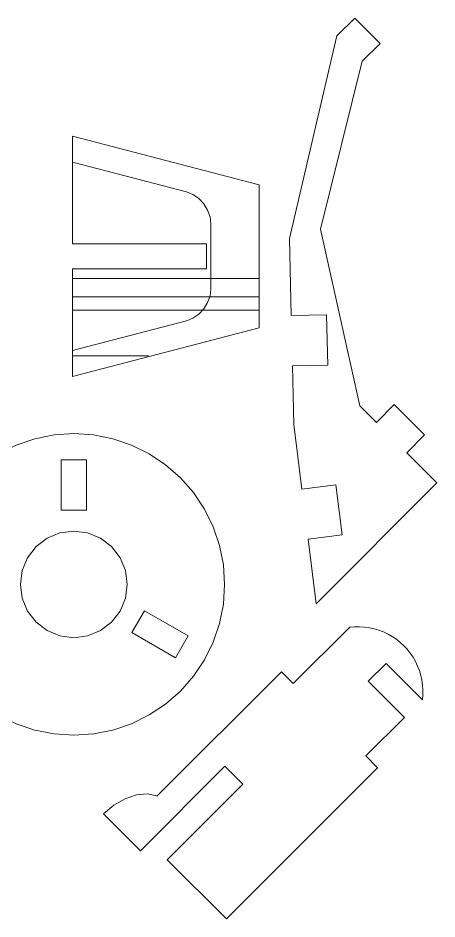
# Model space of a CAD drawing. Header units: millimetres. Extents: x -168 to 165, y -245 to 245.
# Drawn here: x 114.8 to 164.7, y 137.2 to 244.6 of the extents above; entities that cross this region are included whole.
import ezdxf

# ---------------------------------------------------------------- set-up
doc = ezdxf.new("R2010")
doc.units = ezdxf.units.MM
doc.header["$MEASUREMENT"] = 0

msp = doc.modelspace()

# ---------------------------------------------------------------- linework, layer by layer
at = {"color": 140, "lineweight": 9}
for points, knots in [([(147.307, 209.1197), (147.307, 209.1197), (147.0979, 218.2816), (147.0979, 218.2816), (147.0979, 218.2816), (147.0979, 218.2816), (152.7409, 242.4389), (152.7409, 242.4389), (152.7409, 242.4389), (152.7409, 242.4389), (154.8616, 244.5596), (154.8616, 244.5596), (154.8616, 244.5596), (154.8616, 244.5596), (157.8782, 241.543), (157.8782, 241.543), (157.8782, 241.543), (157.8782, 241.543), (155.7575, 239.4222), (155.7575, 239.4222), (155.7575, 239.4222), (155.7575, 239.4222), (150.7859, 219.3965), (150.7859, 219.3965), (150.7859, 219.3965), (150.7859, 219.3965), (155.458, 198.3705), (155.458, 198.3705), (155.458, 198.3705), (155.458, 198.3705), (157.4465, 196.3819), (157.4465, 196.3819), (157.4465, 196.3819), (157.4465, 196.3819), (159.5671, 198.5025), (159.5671, 198.5025), (159.5671, 198.5025), (159.5671, 198.5025), (163.1693, 194.9003), (163.1693, 194.9003), (163.1693, 194.9003), (163.1693, 194.9003), (161.0487, 192.7797), (161.0487, 192.7797), (161.0487, 192.7797), (161.0487, 192.7797), (164.6507, 189.1777), (164.6507, 189.1777), (164.6507, 189.1777), (164.6507, 189.1777), (150.2606, 174.7876), (150.2606, 174.7876), (150.2606, 174.7876), (150.2606, 174.7876), (149.303, 182.4843), (149.303, 182.4843), (149.303, 182.4843), (149.303, 182.4843), (153.3486, 182.9881), (153.3486, 182.9881), (153.3486, 182.9881), (153.3486, 182.9881), (152.6075, 188.9405), (152.6075, 188.9405), (152.6075, 188.9405), (152.6075, 188.9405), (148.5621, 188.4368), (148.5621, 188.4368), (148.5621, 188.4368), (148.5621, 188.4368), (147.6039, 196.1341), (147.6039, 196.1341), (147.6039, 196.1341), (147.6039, 196.1341), (147.4443, 203.1223), (147.4443, 203.1223), (147.4443, 203.1223), (147.4443, 203.1223), (151.6408, 203.2182), (151.6408, 203.2182), (151.6408, 203.2182), (151.6408, 203.2182), (151.5042, 209.2148), (151.5042, 209.2148), (151.5042, 209.2148), (151.5042, 209.2148), (147.307, 209.1197), (147.307, 209.1197)], [0, 0, 0, 0, 0.04347826, 0.04347826, 0.04347826, 0.04347826, 0.08695652, 0.08695652, 0.08695652, 0.08695652, 0.13043478, 0.13043478, 0.13043478, 0.13043478, 0.17391304, 0.17391304, 0.17391304, 0.17391304, 0.2173913, 0.2173913, 0.2173913, 0.2173913, 0.26086957, 0.26086957, 0.26086957, 0.26086957, 0.30434783, 0.30434783, 0.30434783, 0.30434783, 0.34782609, 0.34782609, 0.34782609, 0.34782609, 0.39130435, 0.39130435, 0.39130435, 0.39130435, 0.43478261, 0.43478261, 0.43478261, 0.43478261, 0.47826087, 0.47826087, 0.47826087, 0.47826087, 0.52173913, 0.52173913, 0.52173913, 0.52173913, 0.56521739, 0.56521739, 0.56521739, 0.56521739, 0.60869565, 0.60869565, 0.60869565, 0.60869565, 0.65217391, 0.65217391, 0.65217391, 0.65217391, 0.69565217, 0.69565217, 0.69565217, 0.69565217, 0.73913043, 0.73913043, 0.73913043, 0.73913043, 0.7826087, 0.7826087, 0.7826087, 0.7826087, 0.82608696, 0.82608696, 0.82608696, 0.82608696, 0.86956522, 0.86956522, 0.86956522, 0.86956522, 0.91304348, 0.91304348, 0.91304348, 0.91304348, 1, 1, 1, 1]), ([(143.4932, 224.6776), (143.4932, 224.6776), (143.4932, 207.6603), (143.4932, 207.6603), (143.4932, 207.6603), (143.4932, 207.6603), (121.2541, 201.8613), (121.2541, 201.8613), (121.2541, 201.8613), (121.2541, 201.8613), (121.2541, 204.9616), (121.2541, 204.9616), (121.2541, 204.9616), (121.2541, 204.9616), (121.2537, 214.6689), (121.2537, 214.6689), (121.2537, 214.6689), (121.2537, 214.6689), (137.2, 214.6689), (137.2, 214.6689), (137.2, 214.6689), (137.2, 214.6689), (137.2, 217.669), (137.2, 217.669), (137.2, 217.669), (137.2, 217.669), (121.2537, 217.669), (121.2537, 217.669), (121.2537, 217.669), (121.2537, 217.669), (121.2537, 227.376), (121.2537, 227.376), (121.2537, 227.376), (121.2537, 227.376), (121.2537, 230.4762), (121.2537, 230.4762), (121.2537, 230.4762), (121.2537, 230.4762), (143.4932, 224.6776), (143.4932, 224.6776)], [0, 0, 0, 0, 0.09090909, 0.09090909, 0.09090909, 0.09090909, 0.18181818, 0.18181818, 0.18181818, 0.18181818, 0.27272727, 0.27272727, 0.27272727, 0.27272727, 0.36363636, 0.36363636, 0.36363636, 0.36363636, 0.45454545, 0.45454545, 0.45454545, 0.45454545, 0.54545455, 0.54545455, 0.54545455, 0.54545455, 0.63636364, 0.63636364, 0.63636364, 0.63636364, 0.72727273, 0.72727273, 0.72727273, 0.72727273, 0.81818182, 0.81818182, 0.81818182, 0.81818182, 1, 1, 1, 1]), ([(134.1077, 189.7872), (134.1077, 189.7872), (135.6564, 188.0208), (135.6564, 188.0208), (135.6564, 188.0208), (135.6564, 188.0208), (136.9617, 186.0679), (136.9617, 186.0679), (136.9617, 186.0679), (136.9617, 186.0679), (138.0024, 183.9607), (138.0024, 183.9607), (138.0024, 183.9607), (138.0024, 183.9607), (138.7573, 181.7364), (138.7573, 181.7364), (138.7573, 181.7364), (138.7573, 181.7364), (139.2159, 179.4325), (139.2159, 179.4325), (139.2159, 179.4325), (139.2159, 179.4325), (139.3676, 177.0882), (139.3676, 177.0882), (139.3676, 177.0882), (139.3676, 177.0882), (139.2159, 174.744), (139.2159, 174.744), (139.2159, 174.744), (139.2159, 174.744), (138.7573, 172.44), (138.7573, 172.44), (138.7573, 172.44), (138.7573, 172.44), (138.0024, 170.2158), (138.0024, 170.2158), (138.0024, 170.2158), (138.0024, 170.2158), (136.9617, 168.1086), (136.9617, 168.1086), (136.9617, 168.1086), (136.9617, 168.1086), (135.6564, 166.1557), (135.6564, 166.1557), (135.6564, 166.1557), (135.6564, 166.1557), (134.1077, 164.3893), (134.1077, 164.3893), (134.1077, 164.3893), (134.1077, 164.3893), (132.3438, 162.8406), (132.3438, 162.8406), (132.3438, 162.8406), (132.3438, 162.8406), (130.3894, 161.5353), (130.3894, 161.5353), (130.3894, 161.5353), (130.3894, 161.5353), (128.2833, 160.4964), (128.2833, 160.4964), (128.2833, 160.4964), (128.2833, 160.4964), (126.0573, 159.7411), (126.0573, 159.7411), (126.0573, 159.7411), (126.0573, 159.7411), (123.7537, 159.2828), (123.7537, 159.2828), (123.7537, 159.2828), (123.7537, 159.2828), (121.4112, 159.1294), (121.4112, 159.1294), (121.4112, 159.1294), (121.4112, 159.1294), (119.0652, 159.2828), (119.0652, 159.2828), (119.0652, 159.2828), (119.0652, 159.2828), (116.7616, 159.7411), (116.7616, 159.7411), (116.7616, 159.7411), (116.7616, 159.7411), (114.5391, 160.4964), (114.5391, 160.4964), (114.5391, 160.4964), (114.5391, 160.4964), (112.4295, 161.5353), (112.4295, 161.5353), (112.4295, 161.5353), (112.4295, 161.5353), (110.4786, 162.8406), (110.4786, 162.8406), (110.4786, 162.8406), (110.4786, 162.8406), (108.7112, 164.3893), (108.7112, 164.3893), (108.7112, 164.3893), (108.7112, 164.3893), (107.1625, 166.1557), (107.1625, 166.1557), (107.1625, 166.1557), (107.1625, 166.1557), (105.8572, 168.1086), (105.8572, 168.1086), (105.8572, 168.1086), (105.8572, 168.1086), (104.8165, 170.2158), (104.8165, 170.2158), (104.8165, 170.2158), (104.8165, 170.2158), (104.0616, 172.44), (104.0616, 172.44), (104.0616, 172.44), (104.0616, 172.44), (103.6065, 174.744), (103.6065, 174.744), (103.6065, 174.744), (103.6065, 174.744), (103.4513, 177.0882), (103.4513, 177.0882), (103.4513, 177.0882), (103.4513, 177.0882), (103.6065, 179.4325), (103.6065, 179.4325), (103.6065, 179.4325), (103.6065, 179.4325), (104.0616, 181.7364), (104.0616, 181.7364), (104.0616, 181.7364), (104.0616, 181.7364), (104.8165, 183.9607), (104.8165, 183.9607), (104.8165, 183.9607), (104.8165, 183.9607), (105.8572, 186.0679), (105.8572, 186.0679), (105.8572, 186.0679), (105.8572, 186.0679), (107.1625, 188.0208), (107.1625, 188.0208), (107.1625, 188.0208), (107.1625, 188.0208), (108.7112, 189.7872), (108.7112, 189.7872), (108.7112, 189.7872), (108.7112, 189.7872), (110.4786, 191.3359), (110.4786, 191.3359), (110.4786, 191.3359), (110.4786, 191.3359), (112.4295, 192.6412), (112.4295, 192.6412), (112.4295, 192.6412), (112.4295, 192.6412), (114.5391, 193.6801), (114.5391, 193.6801), (114.5391, 193.6801), (114.5391, 193.6801), (116.7616, 194.4354), (116.7616, 194.4354), (116.7616, 194.4354), (116.7616, 194.4354), (119.0652, 194.8936), (119.0652, 194.8936), (119.0652, 194.8936), (119.0652, 194.8936), (121.4112, 195.0471), (121.4112, 195.0471), (121.4112, 195.0471), (121.4112, 195.0471), (123.7537, 194.8936), (123.7537, 194.8936), (123.7537, 194.8936), (123.7537, 194.8936), (126.0573, 194.4354), (126.0573, 194.4354), (126.0573, 194.4354), (126.0573, 194.4354), (128.2833, 193.6801), (128.2833, 193.6801), (128.2833, 193.6801), (128.2833, 193.6801), (130.3894, 192.6412), (130.3894, 192.6412), (130.3894, 192.6412), (130.3894, 192.6412), (132.3438, 191.3359), (132.3438, 191.3359), (132.3438, 191.3359), (132.3438, 191.3359), (134.1077, 189.7872), (134.1077, 189.7872)], [0, 0, 0, 0, 0.02040816, 0.02040816, 0.02040816, 0.02040816, 0.04081633, 0.04081633, 0.04081633, 0.04081633, 0.06122449, 0.06122449, 0.06122449, 0.06122449, 0.08163265, 0.08163265, 0.08163265, 0.08163265, 0.10204082, 0.10204082, 0.10204082, 0.10204082, 0.12244898, 0.12244898, 0.12244898, 0.12244898, 0.14285714, 0.14285714, 0.14285714, 0.14285714, 0.16326531, 0.16326531, 0.16326531, 0.16326531, 0.18367347, 0.18367347, 0.18367347, 0.18367347, 0.20408163, 0.20408163, 0.20408163, 0.20408163, 0.2244898, 0.2244898, 0.2244898, 0.2244898, 0.24489796, 0.24489796, 0.24489796, 0.24489796, 0.26530612, 0.26530612, 0.26530612, 0.26530612, 0.28571429, 0.28571429, 0.28571429, 0.28571429, 0.30612245, 0.30612245, 0.30612245, 0.30612245, 0.32653061, 0.32653061, 0.32653061, 0.32653061, 0.34693878, 0.34693878, 0.34693878, 0.34693878, 0.36734694, 0.36734694, 0.36734694, 0.36734694, 0.3877551, 0.3877551, 0.3877551, 0.3877551, 0.40816327, 0.40816327, 0.40816327, 0.40816327, 0.42857143, 0.42857143, 0.42857143, 0.42857143, 0.44897959, 0.44897959, 0.44897959, 0.44897959, 0.46938776, 0.46938776, 0.46938776, 0.46938776, 0.48979592, 0.48979592, 0.48979592, 0.48979592, 0.51020408, 0.51020408, 0.51020408, 0.51020408, 0.53061224, 0.53061224, 0.53061224, 0.53061224, 0.55102041, 0.55102041, 0.55102041, 0.55102041, 0.57142857, 0.57142857, 0.57142857, 0.57142857, 0.59183673, 0.59183673, 0.59183673, 0.59183673, 0.6122449, 0.6122449, 0.6122449, 0.6122449, 0.63265306, 0.63265306, 0.63265306, 0.63265306, 0.65306122, 0.65306122, 0.65306122, 0.65306122, 0.67346939, 0.67346939, 0.67346939, 0.67346939, 0.69387755, 0.69387755, 0.69387755, 0.69387755, 0.71428571, 0.71428571, 0.71428571, 0.71428571, 0.73469388, 0.73469388, 0.73469388, 0.73469388, 0.75510204, 0.75510204, 0.75510204, 0.75510204, 0.7755102, 0.7755102, 0.7755102, 0.7755102, 0.79591837, 0.79591837, 0.79591837, 0.79591837, 0.81632653, 0.81632653, 0.81632653, 0.81632653, 0.83673469, 0.83673469, 0.83673469, 0.83673469, 0.85714286, 0.85714286, 0.85714286, 0.85714286, 0.87755102, 0.87755102, 0.87755102, 0.87755102, 0.89795918, 0.89795918, 0.89795918, 0.89795918, 0.91836735, 0.91836735, 0.91836735, 0.91836735, 0.93877551, 0.93877551, 0.93877551, 0.93877551, 0.95918367, 0.95918367, 0.95918367, 0.95918367, 1, 1, 1, 1]), ([(119.9119, 191.9423), (119.9119, 191.9423), (119.9119, 185.9426), (119.9119, 185.9426), (119.9119, 185.9426), (119.9119, 185.9426), (122.9105, 185.9426), (122.9105, 185.9426), (122.9105, 185.9426), (122.9105, 185.9426), (122.9105, 191.9423), (122.9105, 191.9423), (122.9105, 191.9423), (122.9105, 191.9423), (119.9119, 191.9423), (119.9119, 191.9423)], [0, 0, 0, 0, 0.2, 0.2, 0.2, 0.2, 0.4, 0.4, 0.4, 0.4, 0.6, 0.6, 0.6, 0.6, 1, 1, 1, 1]), ([(123.0552, 183.2315), (123.0552, 183.2315), (121.4112, 183.4481), (121.4112, 183.4481), (121.4112, 183.4481), (121.4112, 183.4481), (119.7637, 183.2315), (119.7637, 183.2315), (119.7637, 183.2315), (119.7637, 183.2315), (118.2292, 182.5962), (118.2292, 182.5962), (118.2292, 182.5962), (118.2292, 182.5962), (116.9133, 181.5855), (116.9133, 181.5855), (116.9133, 181.5855), (116.9133, 181.5855), (115.9008, 180.2682), (115.9008, 180.2682), (115.9008, 180.2682), (115.9008, 180.2682), (115.2658, 178.7343), (115.2658, 178.7343), (115.2658, 178.7343), (115.2658, 178.7343), (115.0506, 177.0882), (115.0506, 177.0882), (115.0506, 177.0882), (115.0506, 177.0882), (115.2658, 175.4422), (115.2658, 175.4422), (115.2658, 175.4422), (115.2658, 175.4422), (115.9008, 173.9083), (115.9008, 173.9083), (115.9008, 173.9083), (115.9008, 173.9083), (116.9133, 172.591), (116.9133, 172.591), (116.9133, 172.591), (116.9133, 172.591), (118.2292, 171.5803), (118.2292, 171.5803), (118.2292, 171.5803), (118.2292, 171.5803), (119.7637, 170.945), (119.7637, 170.945), (119.7637, 170.945), (119.7637, 170.945), (121.4112, 170.7284), (121.4112, 170.7284), (121.4112, 170.7284), (121.4112, 170.7284), (123.0552, 170.945), (123.0552, 170.945), (123.0552, 170.945), (123.0552, 170.945), (124.5897, 171.5803), (124.5897, 171.5803), (124.5897, 171.5803), (124.5897, 171.5803), (125.9056, 172.591), (125.9056, 172.591), (125.9056, 172.591), (125.9056, 172.591), (126.9181, 173.9083), (126.9181, 173.9083), (126.9181, 173.9083), (126.9181, 173.9083), (127.5531, 175.4422), (127.5531, 175.4422), (127.5531, 175.4422), (127.5531, 175.4422), (127.7718, 177.0882), (127.7718, 177.0882), (127.7718, 177.0882), (127.7718, 177.0882), (127.5531, 178.7343), (127.5531, 178.7343), (127.5531, 178.7343), (127.5531, 178.7343), (126.9181, 180.2682), (126.9181, 180.2682), (126.9181, 180.2682), (126.9181, 180.2682), (125.9056, 181.5855), (125.9056, 181.5855), (125.9056, 181.5855), (125.9056, 181.5855), (124.5897, 182.5962), (124.5897, 182.5962), (124.5897, 182.5962), (124.5897, 182.5962), (123.0552, 183.2315), (123.0552, 183.2315)], [0, 0, 0, 0, 0.04, 0.04, 0.04, 0.04, 0.08, 0.08, 0.08, 0.08, 0.12, 0.12, 0.12, 0.12, 0.16, 0.16, 0.16, 0.16, 0.2, 0.2, 0.2, 0.2, 0.24, 0.24, 0.24, 0.24, 0.28, 0.28, 0.28, 0.28, 0.32, 0.32, 0.32, 0.32, 0.36, 0.36, 0.36, 0.36, 0.4, 0.4, 0.4, 0.4, 0.44, 0.44, 0.44, 0.44, 0.48, 0.48, 0.48, 0.48, 0.52, 0.52, 0.52, 0.52, 0.56, 0.56, 0.56, 0.56, 0.6, 0.6, 0.6, 0.6, 0.64, 0.64, 0.64, 0.64, 0.68, 0.68, 0.68, 0.68, 0.72, 0.72, 0.72, 0.72, 0.76, 0.76, 0.76, 0.76, 0.8, 0.8, 0.8, 0.8, 0.84, 0.84, 0.84, 0.84, 0.88, 0.88, 0.88, 0.88, 0.92, 0.92, 0.92, 0.92, 1, 1, 1, 1]), ([(129.8285, 173.9602), (129.8285, 173.9602), (128.3292, 171.3623), (128.3292, 171.3623), (128.3292, 171.3623), (128.3292, 171.3623), (133.5256, 168.3623), (133.5256, 168.3623), (133.5256, 168.3623), (133.5256, 168.3623), (135.0249, 170.9601), (135.0249, 170.9601), (135.0249, 170.9601), (135.0249, 170.9601), (129.8285, 173.9602), (129.8285, 173.9602)], [0, 0, 0, 0, 0.2, 0.2, 0.2, 0.2, 0.4, 0.4, 0.4, 0.4, 0.6, 0.6, 0.6, 0.6, 1, 1, 1, 1]), ([(147.5471, 165.2727), (147.5471, 165.2727), (154.2649, 171.9904), (154.2649, 171.9904), (154.2649, 171.9904), (154.2649, 171.9904), (154.8508, 172.043), (154.8508, 172.043), (154.8508, 172.043), (154.8508, 172.043), (155.4378, 172.0498), (155.4378, 172.0498), (155.4378, 172.0498), (155.4378, 172.0498), (156.024, 172.0123), (156.024, 172.0123), (156.024, 172.0123), (156.024, 172.0123), (156.6052, 171.93), (156.6052, 171.93), (156.6052, 171.93), (156.6052, 171.93), (157.1794, 171.8048), (157.1794, 171.8048), (157.1794, 171.8048), (157.1794, 171.8048), (157.7425, 171.6359), (157.7425, 171.6359), (157.7425, 171.6359), (157.7425, 171.6359), (158.2917, 171.4259), (158.2917, 171.4259), (158.2917, 171.4259), (158.2917, 171.4259), (158.8228, 171.1742), (158.8228, 171.1742), (158.8228, 171.1742), (158.8228, 171.1742), (159.3312, 170.8803), (159.3312, 170.8803), (159.3312, 170.8803), (159.3312, 170.8803), (159.8191, 170.5521), (159.8191, 170.5521), (159.8191, 170.5521), (159.8191, 170.5521), (160.6895, 169.7665), (160.6895, 169.7665), (160.6895, 169.7665), (160.6895, 169.7665), (161.1098, 169.3562), (161.1098, 169.3562), (161.1098, 169.3562), (161.1098, 169.3562), (161.4752, 168.8959), (161.4752, 168.8959), (161.4752, 168.8959), (161.4752, 168.8959), (161.8033, 168.4083), (161.8033, 168.4083), (161.8033, 168.4083), (161.8033, 168.4083), (162.0971, 167.8999), (162.0971, 167.8999), (162.0971, 167.8999), (162.0971, 167.8999), (162.3488, 167.3688), (162.3488, 167.3688), (162.3488, 167.3688), (162.3488, 167.3688), (162.5589, 166.8195), (162.5589, 166.8195), (162.5589, 166.8195), (162.5589, 166.8195), (162.728, 166.2563), (162.728, 166.2563), (162.728, 166.2563), (162.728, 166.2563), (162.8532, 165.682), (162.8532, 165.682), (162.8532, 165.682), (162.8532, 165.682), (162.9355, 165.1008), (162.9355, 165.1008), (162.9355, 165.1008), (162.9355, 165.1008), (162.9727, 164.5148), (162.9727, 164.5148), (162.9727, 164.5148), (162.9727, 164.5148), (162.966, 163.9279), (162.966, 163.9279), (162.966, 163.9279), (162.966, 163.9279), (162.9133, 163.3419), (162.9133, 163.3419), (162.9133, 163.3419), (162.9133, 163.3419), (158.5891, 167.6662), (158.5891, 167.6662), (158.5891, 167.6662), (158.5891, 167.6662), (156.4663, 165.5433), (156.4663, 165.5433), (156.4663, 165.5433), (156.4663, 165.5433), (160.7658, 161.2438), (160.7658, 161.2438), (160.7658, 161.2438), (160.7658, 161.2438), (156.1709, 156.6489), (156.1709, 156.6489), (156.1709, 156.6489), (156.1709, 156.6489), (157.5853, 155.2345), (157.5853, 155.2345), (157.5853, 155.2345), (157.5853, 155.2345), (139.5851, 137.2338), (139.5851, 137.2338), (139.5851, 137.2338), (139.5851, 137.2338), (132.5227, 144.2963), (132.5227, 144.2963), (132.5227, 144.2963), (132.5227, 144.2963), (141.5229, 153.2965), (141.5229, 153.2965), (141.5229, 153.2965), (141.5229, 153.2965), (139.4013, 155.4181), (139.4013, 155.4181), (139.4013, 155.4181), (139.4013, 155.4181), (129.3409, 145.3577), (129.3409, 145.3577), (129.3409, 145.3577), (129.3409, 145.3577), (124.9513, 149.7473), (124.9513, 149.7473), (124.9513, 149.7473), (124.9513, 149.7473), (126.1826, 150.786), (126.1826, 150.786), (126.1826, 150.786), (126.1826, 150.786), (127.5229, 151.5611), (127.5229, 151.5611), (127.5229, 151.5611), (127.5229, 151.5611), (128.8804, 152.0196), (128.8804, 152.0196), (128.8804, 152.0196), (128.8804, 152.0196), (130.1618, 152.1301), (130.1618, 152.1301), (130.1618, 152.1301), (130.1618, 152.1301), (131.2834, 151.8866), (131.2834, 151.8866), (131.2834, 151.8866), (131.2834, 151.8866), (131.3131, 151.8669), (131.3131, 151.8669), (131.3131, 151.8669), (131.3131, 151.8669), (146.133, 166.6868), (146.133, 166.6868), (146.133, 166.6868), (146.133, 166.6868), (147.5471, 165.2727), (147.5471, 165.2727)], [0, 0, 0, 0, 0.02272727, 0.02272727, 0.02272727, 0.02272727, 0.04545455, 0.04545455, 0.04545455, 0.04545455, 0.06818182, 0.06818182, 0.06818182, 0.06818182, 0.09090909, 0.09090909, 0.09090909, 0.09090909, 0.11363636, 0.11363636, 0.11363636, 0.11363636, 0.13636364, 0.13636364, 0.13636364, 0.13636364, 0.15909091, 0.15909091, 0.15909091, 0.15909091, 0.18181818, 0.18181818, 0.18181818, 0.18181818, 0.20454545, 0.20454545, 0.20454545, 0.20454545, 0.22727273, 0.22727273, 0.22727273, 0.22727273, 0.25, 0.25, 0.25, 0.25, 0.27272727, 0.27272727, 0.27272727, 0.27272727, 0.29545455, 0.29545455, 0.29545455, 0.29545455, 0.31818182, 0.31818182, 0.31818182, 0.31818182, 0.34090909, 0.34090909, 0.34090909, 0.34090909, 0.36363636, 0.36363636, 0.36363636, 0.36363636, 0.38636364, 0.38636364, 0.38636364, 0.38636364, 0.40909091, 0.40909091, 0.40909091, 0.40909091, 0.43181818, 0.43181818, 0.43181818, 0.43181818, 0.45454545, 0.45454545, 0.45454545, 0.45454545, 0.47727273, 0.47727273, 0.47727273, 0.47727273, 0.5, 0.5, 0.5, 0.5, 0.52272727, 0.52272727, 0.52272727, 0.52272727, 0.54545455, 0.54545455, 0.54545455, 0.54545455, 0.56818182, 0.56818182, 0.56818182, 0.56818182, 0.59090909, 0.59090909, 0.59090909, 0.59090909, 0.61363636, 0.61363636, 0.61363636, 0.61363636, 0.63636364, 0.63636364, 0.63636364, 0.63636364, 0.65909091, 0.65909091, 0.65909091, 0.65909091, 0.68181818, 0.68181818, 0.68181818, 0.68181818, 0.70454545, 0.70454545, 0.70454545, 0.70454545, 0.72727273, 0.72727273, 0.72727273, 0.72727273, 0.75, 0.75, 0.75, 0.75, 0.77272727, 0.77272727, 0.77272727, 0.77272727, 0.79545455, 0.79545455, 0.79545455, 0.79545455, 0.81818182, 0.81818182, 0.81818182, 0.81818182, 0.84090909, 0.84090909, 0.84090909, 0.84090909, 0.86363636, 0.86363636, 0.86363636, 0.86363636, 0.88636364, 0.88636364, 0.88636364, 0.88636364, 0.90909091, 0.90909091, 0.90909091, 0.90909091, 0.93181818, 0.93181818, 0.93181818, 0.93181818, 0.95454545, 0.95454545, 0.95454545, 0.95454545, 1, 1, 1, 1])]:
    msp.add_open_spline(points, degree=3, knots=knots, dxfattribs=at)
at = {"color": 240, "lineweight": 9}
for points in [[(134.8349, 223.8348), (134.8349, 223.8348), (121.2537, 227.376), (121.2537, 227.376)], [(134.8349, 223.8348), (134.8349, 223.8348), (135.5864, 223.5367), (135.5864, 223.5367)], [(135.5864, 223.5367), (135.5864, 223.5367), (136.2863, 223.0545), (136.2863, 223.0545)], [(136.2863, 223.0545), (136.2863, 223.0545), (136.8874, 222.4209), (136.8874, 222.4209)], [(136.8874, 222.4209), (136.8874, 222.4209), (137.3488, 221.6793), (137.3488, 221.6793)], [(137.3488, 221.6793), (137.3488, 221.6793), (137.6388, 220.8799), (137.6388, 220.8799)], [(137.6388, 220.8799), (137.6388, 220.8799), (137.738, 220.0777), (137.738, 220.0777)], [(137.738, 212.2598), (137.738, 212.2598), (137.738, 220.0777), (137.738, 220.0777)], [(121.2537, 213.5314), (121.2537, 213.5314), (143.4932, 213.5314), (143.4932, 213.5314)], [(137.6388, 211.4576), (137.6388, 211.4576), (137.3488, 210.6586), (137.3488, 210.6586)], [(137.6388, 211.4576), (137.6388, 211.4576), (137.738, 212.2598), (137.738, 212.2598)], [(121.2537, 211.3653), (121.2537, 211.3653), (143.4932, 211.3653), (143.4932, 211.3653)], [(137.3488, 210.6586), (137.3488, 210.6586), (136.8878, 209.917), (136.8878, 209.917)], [(121.2537, 209.754), (121.2537, 209.754), (143.4932, 209.754), (143.4932, 209.754)], [(136.8878, 209.917), (136.8878, 209.917), (136.2863, 209.2834), (136.2863, 209.2834)], [(121.2541, 204.9616), (121.2541, 204.9616), (134.8349, 208.5031), (134.8349, 208.5031)], [(135.5864, 208.8012), (135.5864, 208.8012), (134.8349, 208.5031), (134.8349, 208.5031)], [(136.2863, 209.2834), (136.2863, 209.2834), (135.5864, 208.8012), (135.5864, 208.8012)], [(121.2537, 204.299), (121.2537, 204.299), (130.2951, 204.299), (130.2951, 204.299)]]:
    msp.add_open_spline(points, degree=3, dxfattribs=at)

doc.saveas('drawing.dxf')
